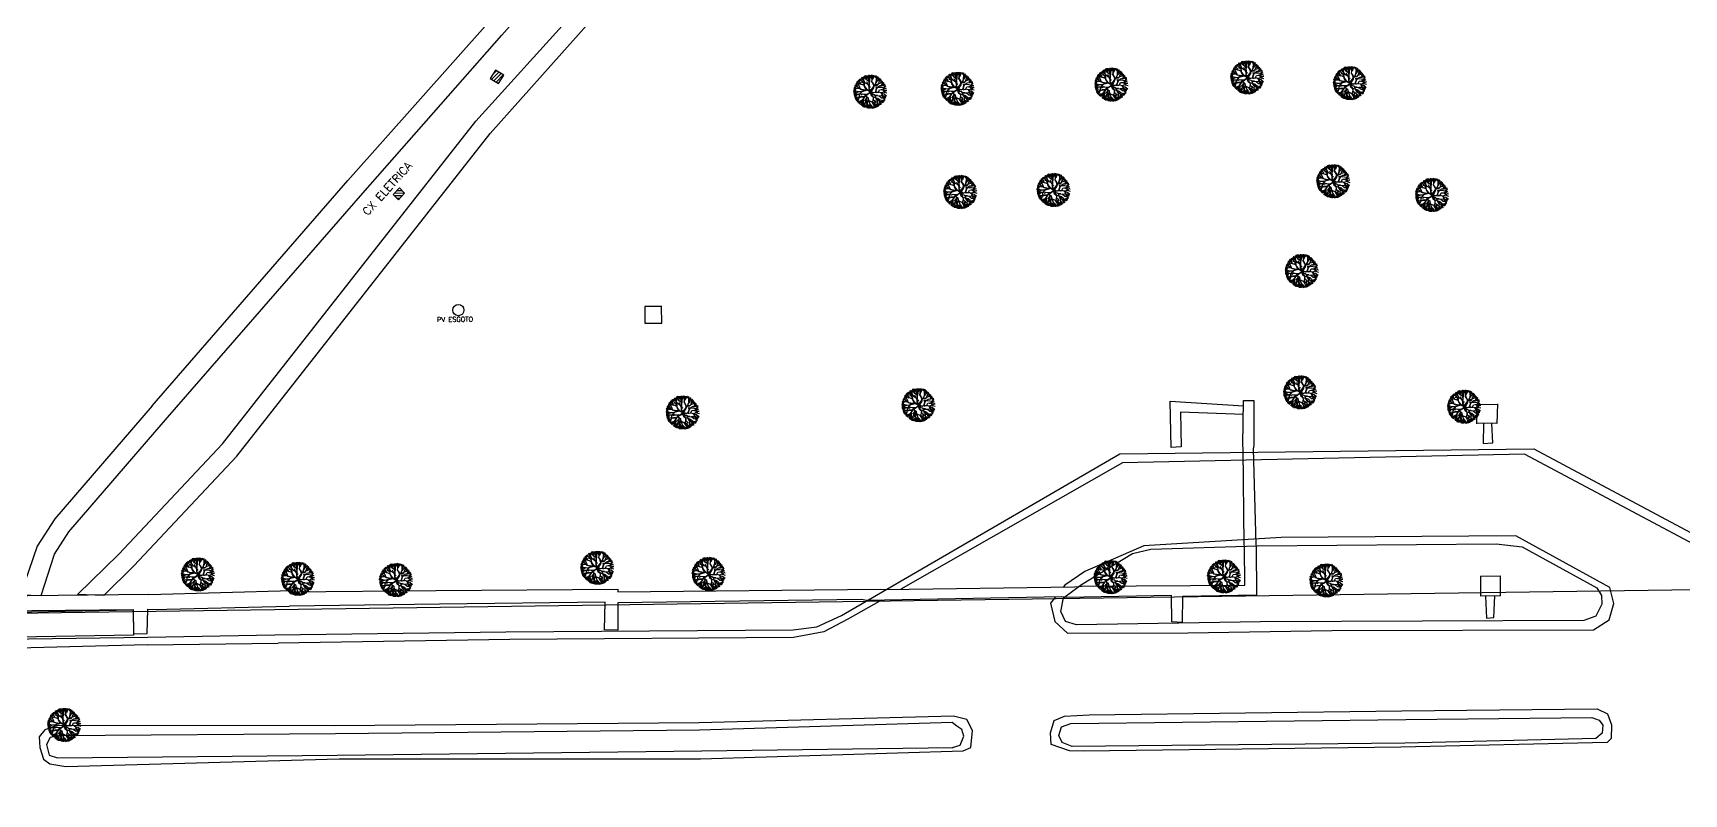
# Model space of a CAD drawing. Header units: metres. Extents: x 341 to 459, y 1341 to 1425.
# Drawn here: x 445.044 to 448.021, y 1411.994 to 1413.366 of the extents above; entities that cross this region are included whole.
import ezdxf

# ---------------------------------------------------------------- set-up
doc = ezdxf.new("R2010")
doc.units = ezdxf.units.M
doc.linetypes.add('CONTINUO', pattern=[0])
doc.layers.add('AVR', color=3, linetype='CONTINUO')
doc.layers.add('B.ACESSO', color=8, linetype='CONTINUO')
doc.styles.add('ROMANS', font='ROMANS.SHX')

# ---------------------------------------------------------------- blocks, each defined once
blk = doc.blocks.new('A$C08C43EE7')
at = {"layer": 'AVR', "color": 252, "true_color": 0x939598}
for p, q in [((1.28, 2.83), (1.26, 2.96)), ((1.28, 2.6), (1.3, 2.97)), ((1.28, 2.96), (1.29, 2.84)), ((1.4, 2.75), (1.33, 2.96)), ((1.4, 2.75), (1.43, 2.98)), ((1.49, 2.74), (1.57, 2.98)), ((1.49, 2.97), (1.49, 2.74)), ((1.5, 2.56), (1.62, 2.98)), ((1.78, 2.74), (1.7, 2.97)), ((0, 1.56), (0.37, 1.55)), ((0.24, 1.74), (0.01, 1.71)), ((0.34, 1.7), (0.01, 1.65)), ((0.39, 1.55), (0.01, 1.58)), ((0.34, 1.53), (0.02, 1.48)), ((0.33, 1.72), (0.03, 1.78)), ((0.03, 1.74), (0.15, 1.74)), ((0.32, 1.78), (0.05, 1.87)), ((0.32, 1.83), (0.08, 1.94)), ((0.3, 2.01), (0.1, 2.03)), ((0.29, 1.87), (0.11, 1.98)), ((0.28, 2.03), (0.13, 2.09)), ((0.44, 2.07), (0.14, 2.13)), ((0.43, 2.1), (0.17, 2.19)), ((0.46, 2.15), (0.21, 2.26)), ((0.46, 2.15), (0.24, 2.26)), ((0.41, 1.55), (0.25, 1.38)), ((0.51, 2.15), (0.26, 2.29)), ((0.46, 2.03), (0.28, 2.03)), ((0.44, 1.74), (0.32, 1.83)), ((0.43, 1.74), (0.33, 1.72)), ((0.53, 2.17), (0.34, 2.37)), ((0.46, 2.02), (0.36, 1.95)), ((0.68, 2.33), (0.41, 2.49)), ((0.72, 1.66), (0.41, 1.55)), ((0.73, 1.66), (0.42, 1.87)), ((0.63, 1.86), (0.43, 1.74)), ((0.59, 2.27), (0.46, 2.34)), ((0.87, 2.15), (0.46, 2.15)), ((0.71, 1.88), (0.46, 2.03)), ((0.66, 1.88), (0.46, 2.02)), ((0.5, 2.53), (0.68, 2.33)), ((0.66, 2.44), (0.52, 2.59)), ((0.58, 2.62), (0.68, 2.45)), ((0.86, 2.55), (0.59, 2.64)), ((0.71, 2.27), (0.59, 2.27)), ((0.69, 1.64), (0.59, 1.36)), ((0.72, 1.63), (0.6, 1.37)), ((0.61, 1.75), (0.76, 1.67)), ((0.87, 1.83), (0.63, 1.86)), ((0.72, 2.28), (0.66, 2.44)), ((0.86, 1.85), (0.66, 1.88)), ((0.67, 2.7), (0.79, 2.62)), ((0.92, 1.85), (0.7, 2.04)), ((0.87, 2.56), (0.71, 2.76)), ((0.9, 1.84), (0.71, 1.88)), ((0.88, 2.15), (0.72, 2.28)), ((0.97, 1.7), (0.72, 1.66)), ((0.73, 2.76), (0.86, 2.59)), ((0.73, 1.64), (0.95, 1.69)), ((0.86, 2.59), (0.76, 2.79)), ((0.9, 2.57), (0.78, 2.8)), ((0.84, 2.82), (0.93, 2.61)), ((1.01, 2.49), (0.87, 2.56)), ((1.13, 1.99), (0.87, 2.15)), ((1.04, 1.84), (0.89, 1.84)), ((0.9, 2.83), (1.02, 2.67)), ((1.01, 2.5), (0.9, 2.57)), ((1.2, 1.92), (0.9, 2.12)), ((1.09, 1.87), (0.9, 1.84)), ((0.96, 2.87), (1.02, 2.8)), ((1.1, 1.87), (0.97, 1.7)), ((1.06, 1.86), (0.97, 1.7)), ((1.03, 2.7), (0.99, 2.77)), ((1, 2.44), (1.04, 2.76)), ((1, 2.44), (1.05, 2.28)), ((1.05, 2.33), (1, 2.44)), ((1.13, 2.5), (1.01, 2.5)), ((1.22, 2.48), (1.01, 2.49)), ((1.04, 2.76), (1.02, 2.9)), ((1.05, 2.28), (1.04, 2.06)), ((1.07, 2.05), (1.05, 2.33)), ((1.08, 2.9), (1.23, 2.67)), ((1.18, 1.92), (1.09, 1.87)), ((1.18, 1.89), (1.1, 1.87)), ((1.28, 2.63), (1.13, 2.93)), ((1.26, 2.49), (1.13, 2.5)), ((1.26, 1.91), (1.13, 1.99)), ((1.18, 1.89), (1.26, 1.71)), ((1.38, 1.51), (1.18, 1.43)), ((1.4, 1.48), (1.19, 1.43)), ((1.23, 1.85), (1.2, 1.92)), ((1.3, 2.19), (1.21, 2.35)), ((1.22, 2.94), (1.27, 2.77)), ((1.51, 2.25), (1.22, 2.48)), ((1.24, 1.94), (1.29, 2.19)), ((1.28, 1.68), (1.24, 1.9)), ((1.26, 2.49), (1.28, 2.65)), ((1.26, 1.93), (1.3, 2.19)), ((1.29, 1.7), (1.26, 1.91)), ((1.28, 2.65), (1.28, 2.83)), ((1.31, 2.43), (1.28, 2.6)), ((1.28, 2.51), (1.28, 2.46)), ((1.39, 1.54), (1.28, 1.68)), ((1.4, 1.49), (1.28, 1.67)), ((1.4, 1.56), (1.29, 1.7)), ((1.49, 1.49), (1.29, 1.3)), ((1.3, 1.33), (1.42, 1.5)), ((1.46, 1.49), (1.3, 1.33)), ((1.53, 2.26), (1.31, 2.43)), ((1.5, 1.48), (1.39, 1.54)), ((1.49, 2.56), (1.4, 2.75)), ((1.5, 1.48), (1.4, 1.56)), ((1.49, 1.49), (1.42, 1.17)), ((1.48, 2.3), (1.5, 2.55)), ((1.52, 2.27), (1.49, 2.56)), ((1.49, 1.49), (1.63, 1.77)), ((1.49, 1.49), (1.66, 1.76)), ((1.49, 1.49), (1.53, 1.37)), ((1.63, 1.77), (1.51, 2.25)), ((1.62, 1.96), (1.53, 2.26)), ((1.54, 1.52), (1.53, 1.48)), ((1.53, 1.48), (1.55, 1.38)), ((1.55, 1.38), (1.57, 1.48)), ((1.57, 1.56), (1.67, 1.74)), ((1.57, 1.5), (1.69, 1.59)), ((1.57, 1.48), (1.67, 1.56)), ((1.57, 1.48), (1.57, 1.56)), ((1.6, 1.45), (1.75, 1.58)), ((1.61, 2.01), (1.72, 2.37)), ((1.65, 1.94), (1.62, 1.96)), ((1.66, 1.76), (1.62, 1.93)), ((1.63, 1.97), (1.67, 2.12)), ((1.65, 1.95), (1.73, 2.39)), ((1.67, 1.76), (1.65, 1.94)), ((1.67, 2.95), (1.7, 2.78)), ((1.67, 1.83), (1.96, 1.99)), ((1.67, 1.56), (1.76, 1.59)), ((1.68, 1.79), (1.91, 1.94)), ((1.69, 1.76), (1.97, 1.98)), ((1.73, 2.39), (1.8, 2.48)), ((1.74, 2.37), (1.88, 2.42)), ((1.75, 1.58), (1.81, 1.58)), ((1.76, 2.41), (1.89, 2.43)), ((1.76, 1.59), (1.96, 1.59)), ((1.8, 2.48), (1.78, 2.74)), ((1.79, 2.84), (1.85, 2.95)), ((1.79, 2.94), (1.79, 2.84)), ((1.79, 2.75), (1.89, 2.92)), ((1.8, 2.52), (1.96, 2.65)), ((1.8, 2.48), (1.96, 2.64)), ((1.81, 1.58), (1.97, 1.46)), ((1.95, 2.89), (1.84, 2.72)), ((1.85, 1.56), (1.98, 1.58)), ((1.88, 2.42), (2.09, 2.52)), ((1.94, 1.59), (2.14, 1.67)), ((1.95, 2.68), (2, 2.87)), ((1.96, 2.64), (2.06, 2.86)), ((1.96, 1.99), (2.09, 2.01)), ((1.96, 1.59), (2.09, 1.56)), ((1.97, 1.98), (2.14, 1.99)), ((2.01, 1.59), (2.15, 1.67)), ((2.03, 2.7), (2.1, 2.83)), ((2.03, 2.64), (2.17, 2.79)), ((2.05, 2.01), (2.13, 2.18)), ((2.09, 2.52), (2.42, 2.66)), ((2.09, 2.01), (2.11, 2.09)), ((2.09, 1.56), (2.4, 1.59)), ((2.1, 2.52), (2.11, 2.61)), ((2.11, 2.09), (2.16, 2.3)), ((2.14, 1.99), (2.24, 2.03)), ((2.14, 1.67), (2.28, 1.9)), ((2.15, 2.31), (2.22, 2.49)), ((2.16, 2.3), (2.38, 2.4)), ((2.16, 1.67), (2.4, 1.79)), ((2.17, 2.34), (2.37, 2.39)), ((2.18, 2.63), (2.21, 2.77)), ((2.2, 1.56), (2.33, 1.56)), ((2.22, 2.49), (2.27, 2.56)), ((2.24, 2.03), (2.42, 2.17)), ((2.27, 2.56), (2.29, 2.74)), ((2.27, 1.91), (2.35, 2.27)), ((2.28, 1.9), (2.46, 2.02)), ((2.29, 2.53), (2.44, 2.61)), ((2.29, 1.95), (2.47, 2.03)), ((2.3, 1.58), (2.4, 1.52)), ((2.33, 2.42), (2.49, 2.58)), ((2.38, 2.4), (2.54, 2.57)), ((2.4, 1.59), (2.56, 1.79)), ((2.4, 1.52), (2.59, 1.51)), ((2.42, 2.17), (2.54, 2.38)), ((2.42, 1.59), (2.66, 1.62)), ((2.44, 2.46), (2.55, 2.55)), ((2.44, 2.45), (2.56, 2.52)), ((2.46, 2.02), (2.62, 2.04)), ((2.46, 1.61), (2.57, 1.81)), ((2.47, 2.02), (2.58, 2.21)), ((2.48, 2.38), (2.6, 2.49)), ((2.54, 2.38), (2.64, 2.46)), ((2.54, 2.3), (2.67, 2.41)), ((2.56, 1.79), (2.78, 1.96)), ((2.57, 2.28), (2.67, 2.36)), ((2.57, 1.79), (2.97, 1.75)), ((2.59, 1.51), (2.99, 1.44)), ((2.6, 2.23), (2.7, 2.3)), ((2.61, 2.1), (2.72, 2.27)), ((2.62, 2.04), (2.78, 2.25)), ((2.62, 2.04), (2.81, 2.21)), ((2.66, 2.02), (2.82, 2.13)), ((2.66, 1.62), (2.75, 1.61)), ((2.67, 1.91), (2.83, 2.08)), ((2.67, 1.64), (2.96, 1.66)), ((2.67, 1.52), (2.98, 1.49)), ((2.72, 1.76), (2.96, 1.7)), ((2.72, 1.48), (2.98, 1.39)), ((2.74, 1.54), (3, 1.57)), ((2.78, 1.96), (2.93, 1.96)), ((2.78, 1.86), (2.96, 1.93)), ((2.78, 1.86), (2.97, 1.86)), ((2.78, 1.8), (2.97, 1.81)), ((2.8, 1.97), (2.89, 2.03)), ((0.27, 1.44), (0, 1.36)), ((0.25, 1.38), (0.01, 1.27)), ((0.23, 1.17), (0.03, 1.15)), ((0.3, 1.19), (0.05, 1.23)), ((0.17, 1.08), (0.06, 1.05)), ((0.23, 1.08), (0.07, 1.03)), ((0.37, 1.06), (0.11, 0.95)), ((0.41, 1.05), (0.13, 0.89)), ((0.36, 1.09), (0.14, 1.09)), ((0.36, 0.99), (0.18, 0.85)), ((0.47, 0.9), (0.18, 0.81)), ((0.31, 0.83), (0.18, 0.8)), ((0.2, 0.78), (0.31, 0.83)), ((0.21, 0.75), (0.45, 0.89)), ((0.53, 1.12), (0.23, 1.08)), ((0.48, 0.85), (0.26, 0.7)), ((0.46, 1.3), (0.3, 1.19)), ((0.58, 0.7), (0.32, 0.63)), ((0.6, 0.67), (0.35, 0.57)), ((0.61, 0.63), (0.36, 0.52)), ((0.61, 1.36), (0.41, 1.05)), ((0.6, 1.37), (0.46, 1.3)), ((0.73, 0.89), (0.47, 0.9)), ((0.91, 1.24), (0.53, 1.29)), ((0.68, 1.09), (0.53, 1.12)), ((0.68, 1.09), (0.53, 0.99)), ((0.58, 0.57), (0.53, 0.39)), ((0.65, 0.7), (0.57, 0.32)), ((0.71, 0.79), (0.59, 0.29)), ((0.7, 0.8), (0.61, 0.63)), ((0.72, 0.53), (0.65, 0.26)), ((0.8, 1.23), (0.68, 1.09)), ((0.81, 0.83), (0.7, 0.8)), ((0.75, 0.42), (0.7, 0.25)), ((0.84, 0.3), (0.7, 0.21)), ((0.9, 0.79), (0.72, 0.59)), ((0.85, 0.98), (0.73, 0.89)), ((0.74, 0.88), (0.85, 0.96)), ((0.85, 0.96), (0.79, 0.83)), ((1.04, 1.25), (0.8, 1.23)), ((0.89, 0.29), (0.8, 0.19)), ((0.88, 0.98), (0.81, 0.83)), ((1.31, 0.45), (0.84, 0.3)), ((1.04, 1.06), (0.85, 0.98)), ((0.9, 0.28), (0.86, 0.17)), ((0.87, 0.31), (1.35, 0.49)), ((1.06, 1.05), (0.88, 0.98)), ((1.05, 1.25), (0.9, 0.79)), ((0.95, 0.49), (0.93, 0.2)), ((1.12, 0.69), (0.95, 0.49)), ((0.99, 0.31), (0.97, 0.1)), ((1.18, 1.43), (1.01, 1.25)), ((1.11, 0.35), (1.01, 0.11)), ((1.19, 1.43), (1.04, 1.25)), ((1.15, 1.07), (1.04, 1.06)), ((1.25, 0.26), (1.05, 0.09)), ((1.06, 1.25), (1.22, 1.43)), ((1.13, 1.03), (1.06, 1.05)), ((1.3, 0.25), (1.1, 0.03)), ((1.15, 0.88), (1.12, 0.69)), ((1.15, 0.52), (1.12, 0.28)), ((1.13, 1.07), (1.15, 0.88)), ((1.13, 0.7), (1.15, 0.52)), ((1.25, 1.17), (1.15, 1.08)), ((1.22, 1.13), (1.15, 1.07)), ((1.15, 0.85), (1.16, 1.07)), ((1.26, 1.16), (1.22, 1.13)), ((1.28, 1.34), (1.25, 1.17)), ((1.29, 1.3), (1.26, 1.16)), ((1.32, 0.45), (1.3, 0.25)), ((1.42, 0.56), (1.32, 0.45)), ((1.46, 0.26), (1.39, 0)), ((1.46, 1.44), (1.41, 1.18)), ((1.42, 1.17), (1.46, 1.01)), ((1.48, 0.74), (1.42, 0.58)), ((1.42, 0.58), (1.43, 0.41)), ((1.44, 1), (1.43, 0.9)), ((1.43, 0.9), (1.46, 0.72)), ((1.43, 0.41), (1.51, 0.28)), ((1.5, 1.38), (1.44, 1.18)), ((1.44, 1.18), (1.47, 1.02)), ((1.46, 0.98), (1.44, 0.91)), ((1.44, 0.91), (1.48, 0.75)), ((1.46, 1.01), (1.53, 0.96)), ((1.47, 1.02), (1.56, 0.98)), ((1.48, 0.75), (1.67, 0.66)), ((1.51, 0.28), (1.48, 0.13)), ((1.52, 0.28), (1.65, 0.01)), ((1.53, 1.37), (1.88, 1.16)), ((1.53, 0.96), (1.78, 0.89)), ((1.56, 0.98), (1.75, 0.92)), ((1.58, 1.46), (1.95, 1.18)), ((1.58, 1.43), (1.87, 1.21)), ((1.59, 1.37), (1.58, 1.43)), ((1.86, 1.19), (1.59, 1.37)), ((1.68, 0.44), (1.6, 0.29)), ((1.61, 0.27), (1.6, 0)), ((1.69, 0.45), (1.61, 0.27)), ((1.87, 1.21), (1.62, 1.37)), ((1.67, 0.66), (1.69, 0.45)), ((1.68, 0.5), (1.68, 0.44)), ((1.69, 0.45), (1.75, 0.3)), ((1.95, 0.96), (1.71, 0.93)), ((1.71, 0.27), (1.81, 0.04)), ((1.75, 0.3), (2, 0.09)), ((1.78, 0.92), (1.91, 0.81)), ((1.78, 0.89), (1.91, 0.79)), ((1.79, 0.92), (1.95, 0.96)), ((1.89, 0.47), (1.82, 0.14)), ((1.95, 1.18), (1.86, 1.19)), ((1.88, 1.16), (2, 1.15)), ((1.91, 0.79), (1.89, 0.47)), ((1.9, 0.26), (2.03, 0.12)), ((1.92, 0.8), (2.04, 0.61)), ((1.97, 1.18), (2.04, 1.18)), ((2, 1.15), (2.09, 1.05)), ((2.03, 0.58), (2.04, 0.38)), ((2.04, 1.18), (2.17, 1.21)), ((2.04, 0.61), (2.06, 0.41)), ((2.04, 0.38), (2.09, 0.11)), ((2.06, 0.11), (2.04, 0.37)), ((2.06, 0.41), (2.11, 0.11)), ((2.06, 0.41), (2.33, 0.26)), ((2.07, 1.14), (2.2, 1.2)), ((2.07, 1.14), (2.11, 1.05)), ((2.08, 1.04), (2.09, 0.83)), ((2.09, 1.05), (2.38, 0.92)), ((2.09, 0.83), (2.22, 0.73)), ((2.12, 0.83), (2.1, 1.03)), ((2.11, 1.05), (2.37, 0.94)), ((2.11, 0.44), (2.36, 0.32)), ((2.12, 0.33), (2.18, 0.18)), ((2.13, 0.33), (2.24, 0.24)), ((2.17, 1.21), (2.42, 1.35)), ((2.2, 1.2), (2.41, 1.33)), ((2.22, 0.73), (2.29, 0.5)), ((2.24, 0.71), (2.49, 0.64)), ((2.25, 0.73), (2.51, 0.65)), ((2.27, 0.48), (2.38, 0.36)), ((2.29, 0.5), (2.45, 0.38)), ((2.31, 0.55), (2.48, 0.43)), ((2.36, 0.91), (2.56, 0.77)), ((2.37, 0.94), (2.69, 0.9)), ((2.38, 0.92), (2.71, 0.92)), ((2.41, 1.33), (2.58, 1.3)), ((2.42, 1.35), (2.56, 1.32)), ((2.43, 0.64), (2.53, 0.48)), ((2.51, 0.65), (2.6, 0.51)), ((2.56, 1.32), (2.89, 1.35)), ((2.56, 0.77), (2.69, 0.6)), ((2.56, 0.73), (2.63, 0.55)), ((2.58, 1.3), (2.85, 1.19)), ((2.83, 1.17), (2.59, 1.28)), ((2.87, 1.37), (2.6, 1.32)), ((2.61, 0.79), (2.77, 0.72)), ((2.69, 1.3), (2.97, 1.29)), ((2.69, 0.9), (2.79, 0.74)), ((2.71, 0.92), (2.93, 0.99)), ((2.73, 0.89), (2.85, 0.77)), ((2.74, 0.97), (2.95, 1.07)), ((2.76, 1.25), (2.98, 1.24)), ((2.77, 0.91), (2.92, 0.91)), ((2.8, 1.14), (2.93, 1.11)), ((2.94, 1.14), (2.83, 1.17)), ((2.96, 1.16), (2.84, 1.18)), ((2.85, 1.19), (2.97, 1.18)), ((3, 1.36), (2.87, 1.37)), ((2.89, 1.35), (2.99, 1.32)), ((3, 1.34), (2.92, 1.36))]:
    blk.add_line(p, q, dxfattribs=at)
blk = doc.blocks.new('sde')
at = {"layer": 'B.ACESSO'}
h = blk.add_hatch(dxfattribs=at)
h.set_pattern_fill('ANSI31', color=256, scale=0.001082, angle=0.7014, style=0)
h.set_pattern_definition([(45.701, (331.464185, 222.9606876), (-0.0024589, 0.0023994), [])])
h.paths.add_polyline_path([(331.4889, 222.972), (331.4776, 222.9787), (331.4702, 222.9675), (331.4815, 222.9609)])
h.paths.add_polyline_path([(331.4641, 222.9674), (331.4815, 222.9676), (331.4814, 222.9734), (331.464, 222.9732)], flags=9)
h.paths.add_polyline_path([(331.4699, 222.9745), (331.4785, 222.9746), (331.4784, 222.9795), (331.4698, 222.9794)], flags=9)
h = blk.add_hatch(dxfattribs=at)
h.set_pattern_fill('ANSI31', color=256, scale=0.001082, angle=315.7014, style=0)
h.set_pattern_definition([(0.701354, (326.8129142, 217.703458), (-4.20538e-05, 0.0034353353), [])])
h.paths.add_polyline_path([(331.3546, 222.8122), (331.3475, 222.8194), (331.339, 222.8105), (331.3461, 222.8033)])
for p, q in [((331.4862, 223.0259, -0.2901), (331.7719, 223.3513, -0.2901)), ((331.621, 223.0979, -0.2903), (331.4508, 222.9096, -0.2903)), ((331.4703, 222.893, -0.2904), (331.6443, 223.0883, -0.2904)), ((331.4709, 223.0464, -0.2905), (331.2777, 222.8295, -0.2905)), ((331.298, 222.8123, -0.2901), (331.4862, 223.0259, -0.2901)), ((331.4776, 222.9787, -0.26), (331.4702, 222.9675, -0.26)), ((331.4889, 222.972, -0.26), (331.4776, 222.9787, -0.26)), ((331.4815, 222.9609, -0.26), (331.4889, 222.972, -0.26)), ((331.4702, 222.9675, -0.26), (331.4815, 222.9609, -0.26)), ((331.1083, 222.4734, -0.2898), (331.4508, 222.9096, -0.2898)), ((331.1276, 222.4565, -0.2898), (331.4703, 222.893, -0.2898)), ((331.0131, 222.5245, -0.2905), (331.2777, 222.8295, -0.2905)), ((331.339, 222.8105, -0.2598), (331.3475, 222.8194, -0.2598)), ((331.3475, 222.8194, -0.2596), (331.3546, 222.8122, -0.2596)), ((331.0341, 222.5088, -0.2905), (331.298, 222.8123, -0.2905)), ((331.3461, 222.8033, -0.2598), (331.339, 222.8105, -0.2598)), ((331.3546, 222.8122, -0.2596), (331.3461, 222.8033, -0.2596)), ((331.7025, 222.659, -0.2891), (331.6793, 222.6591, -0.2891)), ((331.6793, 222.6591, -0.2891), (331.6795, 222.6364, -0.2891)), ((331.7023, 222.6363, -0.2891), (331.7019, 222.659, -0.2891)), ((331.6795, 222.6364, -0.2891), (331.7023, 222.6363, -0.2891)), ((331.0131, 222.5245, -0.2905), (330.8817, 222.3719, -0.2905)), ((332.3914, 222.4685, -0.2951), (332.39, 222.531, -0.2951)), ((332.39, 222.531, -0.2951), (332.489, 222.5247, -0.2951)), ((332.4879, 222.472, -0.2925), (332.4892, 222.5321, -0.2925)), ((332.4892, 222.5321, -0.2925), (332.5029, 222.5319, -0.2925)), ((332.5029, 222.5319, -0.2925), (332.5031, 222.4712, -0.2925)), ((332.8045, 222.5005, -0.2923), (332.8052, 222.5269, -0.2923)), ((332.8052, 222.5269, -0.2923), (332.8324, 222.5266, -0.2923)), ((332.8324, 222.5272, -0.2923), (332.8318, 222.5008, -0.2923)), ((330.9005, 222.3543, -0.2905), (331.0341, 222.5088, -0.2905)), ((332.4888, 222.5131, -0.2951), (332.4037, 222.5161, -0.2951)), ((332.4037, 222.5161, -0.2951), (332.4048, 222.4694, -0.2951)), ((332.8318, 222.5008, -0.2923), (332.8045, 222.5011, -0.2923)), ((332.8135, 222.501, -0.2939), (332.8129, 222.4739, -0.2939)), ((332.8263, 222.4745, -0.2939), (332.8249, 222.5009, -0.2939)), ((330.9683, 222.3242, -0.2898), (331.1083, 222.4734, -0.2898)), ((331.9454, 222.2411, -0.2932), (332.3217, 222.4598, -0.2932)), ((332.3217, 222.4598, -0.2932), (332.8816, 222.4664, -0.2932)), ((332.8691, 222.4591, -0.2951), (332.3254, 222.4474, -0.2951)), ((332.4048, 222.4694, -0.2951), (332.3914, 222.4685, -0.2951)), ((332.4885, 222.4663, -0.2925), (332.4879, 222.472, -0.2925)), ((332.4898, 222.3371, -0.2925), (332.4885, 222.4663, -0.2925)), ((332.5031, 222.4712, -0.2925), (332.5023, 222.4664, -0.2925)), ((332.5023, 222.4664, -0.2925), (332.5056, 222.3374, -0.2925)), ((332.8129, 222.4739, -0.2939), (332.8263, 222.4745, -0.2939)), ((333.2874, 222.2361, -0.2951), (332.8691, 222.4591, -0.2951)), ((332.8816, 222.4664, -0.2932), (333.2928, 222.2465, -0.2932)), ((331.1276, 222.4565, -0.2898), (330.9886, 222.3084, -0.2898)), ((332.3254, 222.4474, -0.2951), (332.0257, 222.2767, -0.2951)), ((330.8817, 222.3719, -0.2905), (330.8575, 222.3348, -0.2905)), ((330.8813, 222.3242, -0.2905), (330.9005, 222.3543, -0.2905)), ((332.5401, 222.3466, -0.2952), (332.3541, 222.3351, -0.2952)), ((332.8574, 222.3489, -0.2952), (332.5401, 222.3466, -0.2952)), ((332.9843, 222.2791, -0.2952), (332.8574, 222.3489, -0.2952)), ((330.8575, 222.3348, -0.2905), (330.8353, 222.2691, -0.2905)), ((330.8629, 222.2683, -0.2905), (330.8813, 222.3242, -0.2905)), ((330.9124, 222.2694, -0.2898), (330.9683, 222.3242, -0.2898)), ((332.2701, 222.2832, -0.2934), (332.3387, 222.3249, -0.2934)), ((332.3541, 222.3351, -0.2952), (332.2746, 222.3007, -0.2952)), ((332.3387, 222.3249, -0.2934), (332.3635, 222.331, -0.2934)), ((332.3635, 222.331, -0.2934), (332.5077, 222.3355, -0.2934)), ((332.4905, 222.3343, -0.2925), (332.4898, 222.3371, -0.2925)), ((332.4907, 222.2821, -0.2925), (332.4905, 222.3343, -0.2925)), ((332.5056, 222.3374, -0.2925), (332.506, 222.334, -0.2925)), ((332.506, 222.334, -0.2925), (332.5068, 222.2687, -0.2925)), ((332.5077, 222.3355, -0.2934), (332.8306, 222.3381, -0.2934)), ((332.8306, 222.3381, -0.2934), (332.8658, 222.334, -0.2934)), ((332.8658, 222.334, -0.2934), (332.9668, 222.2784, -0.2934)), ((330.9886, 222.3084, -0.2898), (330.9478, 222.2682, -0.2898)), ((332.2746, 222.3007, -0.2952), (332.2473, 222.2819, -0.2952)), ((332.0051, 222.2764, -0.2925), (332.2603, 222.2799, -0.2925)), ((332.2454, 222.2648, -0.2934), (332.2701, 222.2832, -0.2934)), ((332.2473, 222.2819, -0.2952), (332.2455, 222.2797, -0.2952)), ((332.2603, 222.2799, -0.2925), (332.2703, 222.2807, -0.2925)), ((332.2703, 222.2807, -0.2925), (332.4907, 222.2821, -0.2925)), ((332.8093, 222.2944, -0.2923), (332.8359, 222.2948, -0.2923)), ((332.8099, 222.2673, -0.2923), (332.8099, 222.2944, -0.2923)), ((332.8359, 222.2948, -0.2923), (332.8359, 222.2676, -0.2923)), ((332.9668, 222.2784, -0.2934), (332.9733, 222.2681, -0.2934)), ((332.9898, 222.2573, -0.2952), (332.9843, 222.2791, -0.2952)), ((331.0089, 222.2696, -0.2933), (330.7753, 222.2671, -0.2933)), ((330.8353, 222.2691, -0.2905), (330.8629, 222.2683, -0.2905)), ((330.9478, 222.2682, -0.2898), (330.9124, 222.2694, -0.2898)), ((331.0089, 222.2696, -0.2933), (331.2024, 222.2748, -0.2933)), ((331.1986, 222.2732, -0.2925), (331.3971, 222.2751, -0.2925)), ((331.4019, 222.2563, -0.2925), (331.1987, 222.2538, -0.2925)), ((331.3971, 222.2751, -0.2925), (331.6427, 222.2768, -0.2925)), ((331.6259, 222.2591, -0.2925), (331.4019, 222.2563, -0.2925)), ((331.6247, 222.2219, -0.2925), (331.6259, 222.2591, -0.2925)), ((331.6427, 222.2768, -0.2925), (331.6427, 222.2732, -0.2925)), ((331.6427, 222.2732, -0.2925), (331.9975, 222.2766, -0.2925)), ((331.972, 222.2625, -0.2925), (331.6427, 222.2583, -0.2925)), ((331.6427, 222.2583, -0.2925), (331.6431, 222.2214, -0.2925)), ((331.9995, 222.2617, -0.2951), (331.9541, 222.2359, -0.2951)), ((331.9795, 222.2614, -0.2925), (331.972, 222.2625, -0.2925)), ((332.2435, 222.2664, -0.2925), (331.9795, 222.2614, -0.2925)), ((331.9975, 222.2766, -0.2925), (332.0051, 222.2764, -0.2925)), ((332.2348, 222.2662, -0.2952), (332.2281, 222.2578, -0.2952)), ((332.2281, 222.2578, -0.2952), (332.2337, 222.233, -0.2952)), ((332.2421, 222.2464, -0.2934), (332.2454, 222.2648, -0.2934)), ((332.2492, 222.2654, -0.2925), (332.2435, 222.2664, -0.2925)), ((332.3917, 222.2681, -0.2925), (332.2492, 222.2654, -0.2925)), ((332.3921, 222.2326, -0.2925), (332.3917, 222.2681, -0.2925)), ((332.4065, 222.2667, -0.2925), (332.406, 222.2316, -0.2925)), ((332.5068, 222.2687, -0.2925), (332.4065, 222.2667, -0.2925)), ((332.8366, 222.2676, -0.2923), (332.8099, 222.2673, -0.2923)), ((332.8162, 222.2674, -0.2944), (332.8175, 222.2375, -0.2944)), ((332.8276, 222.2382, -0.2944), (332.8288, 222.2675, -0.2944)), ((332.9735, 222.2566, -0.2934), (332.9655, 222.2401, -0.2934)), ((332.9733, 222.2681, -0.2934), (332.9735, 222.2566, -0.2934)), ((332.9836, 222.2352, -0.2952), (332.9898, 222.2573, -0.2952)), ((330.7754, 222.2473, -0.2933), (330.9876, 222.2491, -0.2933)), ((330.7755, 222.2448, -0.2925), (330.9874, 222.2488, -0.2925)), ((330.9874, 222.2488, -0.2925), (330.9878, 222.2143, -0.2925)), ((330.9876, 222.2491, -0.2933), (330.9878, 222.2165, -0.2933)), ((331.0065, 222.2167, -0.2933), (331.0075, 222.2497, -0.2933)), ((331.0075, 222.2497, -0.2933), (331.0144, 222.2491, -0.2933)), ((331.0144, 222.2491, -0.2933), (331.1987, 222.2538, -0.2933)), ((331.912, 222.2258, -0.2932), (331.9454, 222.2411, -0.2932)), ((331.9541, 222.2359, -0.2951), (331.9213, 222.2192, -0.2951)), ((332.2484, 222.2331, -0.2934), (332.2421, 222.2464, -0.2934)), ((332.9491, 222.2345, -0.2934), (332.5122, 222.2323, -0.2934)), ((332.8175, 222.2375, -0.2944), (332.8276, 222.2382, -0.2944)), ((332.9655, 222.2401, -0.2934), (332.9491, 222.2345, -0.2934)), ((332.9621, 222.2219, -0.2952), (332.9836, 222.2352, -0.2952)), ((330.9878, 222.2143, -0.2925), (330.773, 222.211, -0.2925)), ((330.8141, 222.2089, -0.2933), (331.0068, 222.2117, -0.2933)), ((330.9878, 222.2165, -0.2933), (331.0065, 222.2167, -0.2933)), ((331.0068, 222.2117, -0.2933), (331.1789, 222.215, -0.2933)), ((331.1789, 222.215, -0.2932), (331.4913, 222.2192, -0.2932)), ((331.4913, 222.2192, -0.2932), (331.8802, 222.2216, -0.2932)), ((331.6431, 222.2214, -0.2925), (331.6247, 222.2219, -0.2925)), ((331.8802, 222.2216, -0.2932), (331.912, 222.2258, -0.2932)), ((331.9213, 222.2192, -0.2951), (331.8805, 222.2111, -0.2951)), ((332.2337, 222.233, -0.2952), (332.2508, 222.2173, -0.2952)), ((332.2633, 222.2284, -0.2934), (332.2484, 222.2331, -0.2934)), ((332.2508, 222.2173, -0.2952), (332.4136, 222.2175, -0.2952)), ((332.5122, 222.2323, -0.2934), (332.2633, 222.2284, -0.2934)), ((332.406, 222.2316, -0.2925), (332.3921, 222.2326, -0.2925)), ((332.4136, 222.2175, -0.2952), (332.6083, 222.221, -0.2952)), ((332.6083, 222.221, -0.2952), (332.9621, 222.2219, -0.2952)), ((331.0063, 222.2016, -0.2951), (330.8144, 222.1963, -0.2951)), ((331.0063, 222.2016, -0.2951), (331.1838, 222.2038, -0.2951)), ((331.4967, 222.2087, -0.2951), (331.1838, 222.2038, -0.2951)), ((331.8805, 222.2111, -0.2951), (331.4967, 222.2087, -0.2951)), ((332.0967, 222.1051, -0.2924), (331.753, 222.0957, -0.2924)), ((332.1149, 222.1006, -0.2924), (332.0967, 222.1051, -0.2924)), ((332.1224, 222.0853, -0.2919), (332.1149, 222.1006, -0.2919)), ((332.2328, 222.099, -0.2926), (332.2471, 222.1051, -0.2926)), ((332.2471, 222.1051, -0.2926), (332.2805, 222.1066, -0.2926)), ((332.2557, 222.0952, -0.2907), (332.7085, 222.1003, -0.2907)), ((332.2805, 222.1066, -0.2926), (332.7029, 222.112, -0.2926)), ((332.7029, 222.112, -0.2926), (332.9674, 222.1148, -0.2926)), ((332.7085, 222.1003, -0.2907), (332.9601, 222.1033, -0.2907)), ((332.9601, 222.1033, -0.2907), (332.9698, 222.0997, -0.2907)), ((332.9674, 222.1148, -0.2926), (332.9814, 222.1081, -0.2926)), ((332.9698, 222.0997, -0.2907), (332.975, 222.0928, -0.2907)), ((332.9814, 222.1081, -0.2926), (332.9867, 222.0934, -0.2926)), ((330.8681, 222.0863, -0.2924), (330.8603, 222.077, -0.2924)), ((330.8841, 222.0921, -0.2924), (330.8681, 222.0863, -0.2924)), ((330.8873, 222.0784, -0.2912), (330.8754, 222.076, -0.2912)), ((331.2592, 222.0917, -0.2924), (330.8841, 222.0921, -0.2924)), ((331.261, 222.0811, -0.2912), (330.8873, 222.0784, -0.2912)), ((331.753, 222.0957, -0.2924), (331.2592, 222.0917, -0.2924)), ((331.7533, 222.086, -0.2912), (331.261, 222.0811, -0.2912)), ((332.0949, 222.0964, -0.2912), (331.7533, 222.086, -0.2912)), ((332.1012, 222.0915, -0.2912), (332.0949, 222.0964, -0.2912)), ((332.1079, 222.0868, -0.2912), (332.1012, 222.0915, -0.2912)), ((332.1059, 222.0657, -0.2912), (332.111, 222.0777, -0.2912)), ((332.111, 222.0777, -0.2912), (332.1079, 222.0868, -0.2912)), ((332.1203, 222.0626, -0.2919), (332.1224, 222.0853, -0.2919)), ((332.2278, 222.0822, -0.2926), (332.2328, 222.099, -0.2926)), ((332.2291, 222.0665, -0.2926), (332.2278, 222.0822, -0.2926)), ((332.2391, 222.0789, -0.2907), (332.2431, 222.0903, -0.2907)), ((332.2439, 222.0693, -0.2907), (332.2391, 222.0789, -0.2907)), ((332.2431, 222.0903, -0.2907), (332.2557, 222.0952, -0.2907)), ((332.9739, 222.0821, -0.2907), (332.9656, 222.0745, -0.2907)), ((332.975, 222.0928, -0.2907), (332.9739, 222.0821, -0.2907)), ((332.9867, 222.0934, -0.2926), (332.9864, 222.0749, -0.2926)), ((330.8603, 222.077, -0.2924), (330.8612, 222.0624, -0.2924)), ((330.8612, 222.0624, -0.2924), (330.8664, 222.0469, -0.2924)), ((330.8754, 222.076, -0.2912), (330.8703, 222.0664, -0.2912)), ((330.8703, 222.0664, -0.2912), (330.8738, 222.0521, -0.2912)), ((331.2635, 222.0522, -0.2912), (331.7564, 222.0582, -0.2912)), ((331.7549, 222.0473, -0.2924), (332.1098, 222.0579, -0.2924)), ((331.7564, 222.0582, -0.2912), (332.0963, 222.0625, -0.2912)), ((332.0956, 222.0623, -0.2912), (332.1059, 222.0657, -0.2912)), ((332.1098, 222.0579, -0.2919), (332.1203, 222.0626, -0.2919)), ((332.2535, 222.0581, -0.2926), (332.2291, 222.0665, -0.2926)), ((332.2573, 222.064, -0.2907), (332.2439, 222.0693, -0.2907)), ((332.2724, 222.0577, -0.2926), (332.2535, 222.0581, -0.2926)), ((332.7072, 222.0685, -0.2907), (332.2573, 222.064, -0.2907)), ((332.7017, 222.063, -0.2926), (332.2724, 222.0577, -0.2926)), ((332.981, 222.0694, -0.2926), (332.7017, 222.063, -0.2926)), ((332.9656, 222.0745, -0.2907), (332.7072, 222.0685, -0.2907)), ((332.9864, 222.0749, -0.2926), (332.981, 222.0694, -0.2926)), ((330.8664, 222.0469, -0.2924), (330.8748, 222.0404, -0.2924)), ((330.8738, 222.0521, -0.2912), (330.8852, 222.0485, -0.2912)), ((330.8748, 222.0404, -0.2924), (330.8966, 222.0367, -0.2924)), ((330.8852, 222.0485, -0.2912), (331.2635, 222.0522, -0.2912)), ((330.8966, 222.0367, -0.2924), (331.2659, 222.0472, -0.2924)), ((331.2659, 222.0472, -0.2924), (331.7549, 222.0473, -0.2924))]:
    blk.add_line(p, q, dxfattribs=at)
blk.add_polyline3d([(328.3863, 220.414, -0.292), (328.5084, 220.5368, -0.2918), (329.3927, 220.8632, -0.2918), (330.1865, 221.6767, -0.2922), (330.8267, 222.2441, -0.292), (333.4201, 222.2808, -0.2912), (335.0162, 223.1213, -0.2913)], dxfattribs=at)
blk.add_circle((331.4273, 222.6542, -0.2875), 0.00757, dxfattribs=at)
at = {"layer": 'B.ACESSO', "xscale": 0.01510945324038358, "yscale": 0.01510945324038358, "zscale": 0.01510945324038358, "rotation": 90.70135376019579}
for p in [(332.0071, 222.9272, -0.2922), (332.1251, 222.9311, -0.2926), (332.3331, 222.9368, -0.2912), (332.5168, 222.9465, -0.289), (332.6557, 222.9387, -0.2908), (332.1287, 222.7915, -0.2918), (332.255, 222.7942, -0.2916), (332.6331, 222.806, -0.293), (332.7667, 222.7875, -0.2929), (332.5906, 222.6847, -0.2901), (332.0722, 222.5032, -0.2924), (332.5884, 222.5205, -0.2913), (332.8101, 222.5011, -0.2922), (331.7534, 222.4932, -0.2907), (331.6379, 222.2832, -0.2906), (331.0979, 222.2741, -0.292), (331.2331, 222.2682, -0.2928), (331.3657, 222.2666, -0.2929), (331.7885, 222.2748, -0.2931), (332.332, 222.2705, -0.2915), (332.4854, 222.2715, -0.2931), (332.6238, 222.266, -0.2933), (330.917, 222.0706, -0.291)]:
    blk.add_blockref('A$C08C43EE7', p, dxfattribs=at)
at = {"layer": 'B.ACESSO', "style": 'ROMANS'}
for s, height, rotation, p in [('CX ELETRICA', 0.010821, 47.998, (331.3046, 222.7811, -0.2598)), ('PV ESGOTO', 0.00649, 0.7014, (331.3986, 222.6381, -0.6852))]:
    blk.add_text(s, height=height, rotation=rotation, dxfattribs=at).set_placement(p)

msp = doc.modelspace()

# ---------------------------------------------------------------- block references
at = {"color": 10, "xscale": 1.333333333333339, "yscale": 1.333333333333339, "zscale": 1.333333333333339}
msp.add_blockref('sde', (3.9083, 1115.9943), dxfattribs=at)

doc.saveas('drawing.dxf')
